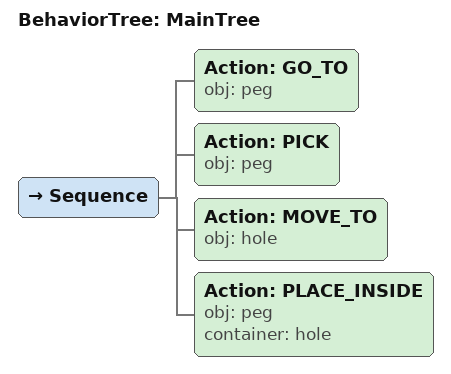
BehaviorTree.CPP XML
<root main_tree_to_execute="MainTree">
  <BehaviorTree ID="MainTree">
    <Sequence>
      <!-- Go to peg -->
      <Action ID="GO_TO" obj="peg" />
      <!-- Pick peg -->
      <Action ID="PICK" obj="peg" />
      <!-- Move to hole -->
      <Action ID="MOVE_TO" obj="hole" />
      <!-- Place peg inside hole -->
      <Action ID="PLACE_INSIDE" obj="peg" container="hole" />
    </Sequence>
  </BehaviorTree>
</root>
